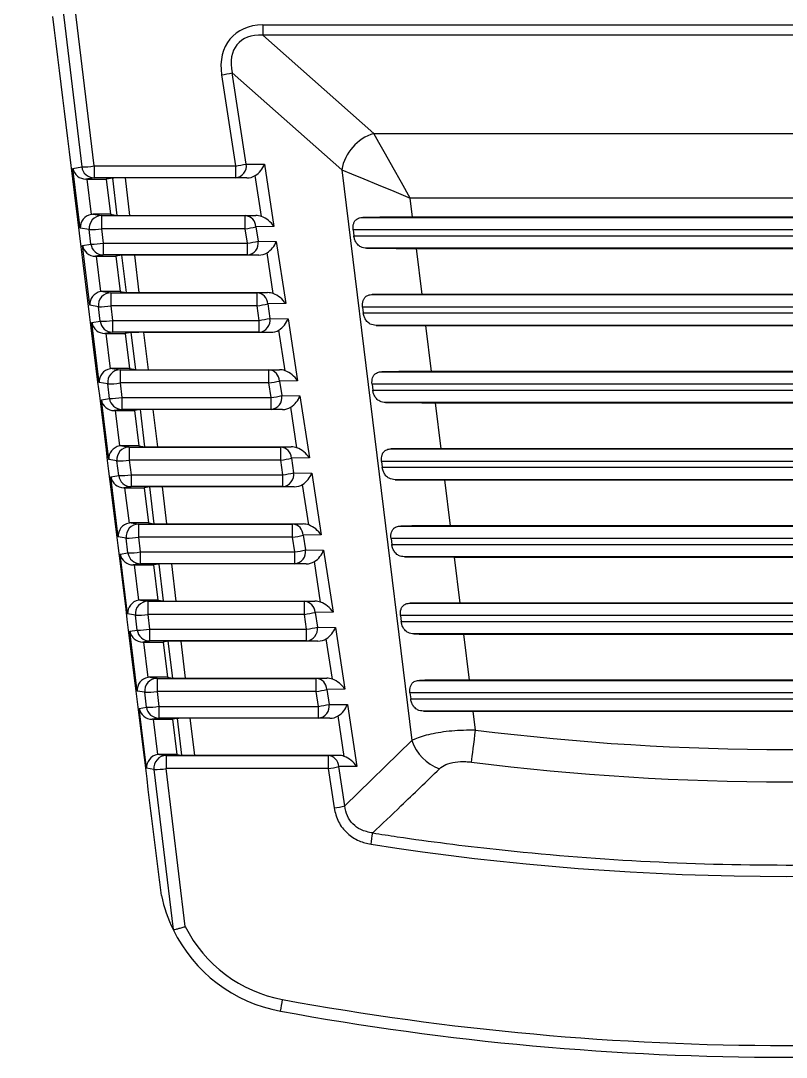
# Model space of a CAD drawing. Extents: x 8 to 113, y 1 to 87.
# Drawn here: x 48.393 to 49.008, y 31.733 to 32.566 of the extents above; entities that cross this region are included whole.
import ezdxf

# ---------------------------------------------------------------- set-up
doc = ezdxf.new("R2010")
doc.units = 0
doc.header["$MEASUREMENT"] = 0
doc.layers.add('OBJECT', color=7, linetype='CONTINUOUS')

msp = doc.modelspace()

# ---------------------------------------------------------------- linework, layer by layer
at = {"layer": 'OBJECT'}
for p, q in [((48.39284, 32.85727), (48.44187, 32.44873)), ((48.45178, 32.44942), (48.40272, 32.85822)), ((48.58736, 32.56272), (49.42929, 32.56272)), ((48.58736, 32.56272), (48.58736, 32.55459)), ((49.42929, 32.55459), (48.58736, 32.55459)), ((48.6767, 32.47554), (48.58736, 32.55459)), ((48.55436, 32.52264), (48.5656, 32.44942)), ((48.57419, 32.451), (48.56295, 32.52422)), ((48.56295, 32.52422), (48.65092, 32.4464)), ((48.6767, 32.47554), (49.33995, 32.47554)), ((48.57419, 32.451), (48.58879, 32.45078)), ((48.43483, 32.44754), (48.44187, 32.44873)), ((48.44074, 32.39947), (48.43483, 32.44754)), ((48.45178, 32.44942), (48.5656, 32.44942)), ((48.45178, 32.44942), (48.45178, 32.43995)), ((48.5656, 32.44942), (48.5656, 32.43995)), ((48.58879, 32.45078), (48.59646, 32.40079)), ((48.65092, 32.4464), (48.70724, 31.98765)), ((48.45178, 32.43995), (48.44526, 32.43885)), ((48.44596, 32.43885), (48.46159, 32.43885)), ((48.44596, 32.43885), (48.44945, 32.41045)), ((48.5656, 32.43995), (48.45178, 32.43995)), ((48.46681, 32.43973), (48.46159, 32.43885)), ((48.46159, 32.43885), (48.46506, 32.4106)), ((48.47041, 32.40973), (48.46681, 32.43973)), ((48.57471, 32.43981), (48.4768, 32.43981)), ((48.4768, 32.43981), (48.48042, 32.40965)), ((48.57471, 32.43981), (48.5656, 32.43995)), ((48.58639, 32.40883), (48.58135, 32.44166)), ((48.70795, 32.40822), (48.70607, 32.42358)), ((49.31058, 32.42358), (48.70607, 32.42358)), ((48.45118, 32.4106), (48.45783, 32.40952)), ((48.46506, 32.4106), (48.45118, 32.4106)), ((48.45783, 32.40952), (48.45783, 32.39899)), ((48.45783, 32.40952), (48.57334, 32.40952)), ((48.46506, 32.4106), (48.47041, 32.40973)), ((48.48042, 32.40965), (48.5818, 32.40965)), ((48.57334, 32.40952), (48.5818, 32.40965)), ((48.57334, 32.39899), (48.57334, 32.40952)), ((48.66789, 32.40809), (49.34876, 32.40809)), ((49.3087, 32.40822), (48.70795, 32.40822)), ((48.44792, 32.3983), (48.44074, 32.39947)), ((48.44931, 32.3867), (48.44792, 32.3983)), ((48.57334, 32.39899), (48.45783, 32.39899)), ((48.45783, 32.39899), (48.45922, 32.38739)), ((48.57512, 32.38739), (48.57334, 32.39899)), ((48.59646, 32.40079), (48.58193, 32.40058)), ((48.58193, 32.40058), (48.58371, 32.38897)), ((48.6601, 32.39809), (48.66068, 32.39335)), ((49.35655, 32.39809), (48.6601, 32.39809)), ((48.66068, 32.39335), (49.35597, 32.39335)), ((48.44245, 32.38554), (48.44931, 32.3867)), ((48.44835, 32.33747), (48.44245, 32.38554)), ((48.45922, 32.38739), (48.57512, 32.38739)), ((48.45922, 32.38739), (48.45922, 32.37792)), ((48.57512, 32.37792), (48.57512, 32.38739)), ((48.58371, 32.38897), (48.59831, 32.38876)), ((48.59831, 32.38876), (48.60597, 32.33882)), ((48.45922, 32.37792), (48.45287, 32.37685)), ((48.45358, 32.37685), (48.4692, 32.37685)), ((48.45358, 32.37685), (48.45706, 32.34845)), ((48.57512, 32.37792), (48.45922, 32.37792)), ((48.47425, 32.3777), (48.4692, 32.37685)), ((48.4692, 32.37685), (48.47267, 32.3486)), ((48.47785, 32.34776), (48.47425, 32.3777)), ((48.58423, 32.37778), (48.48424, 32.37778)), ((48.48424, 32.37778), (48.48785, 32.34768)), ((48.58423, 32.37778), (48.57512, 32.37792)), ((48.5959, 32.34686), (48.59087, 32.37963)), ((49.34573, 32.38335), (48.67092, 32.38335)), ((48.71557, 32.34622), (48.71102, 32.38322)), ((48.71102, 32.38322), (49.30563, 32.38322)), ((48.4588, 32.3486), (48.46526, 32.34755)), ((48.47267, 32.3486), (48.4588, 32.3486)), ((48.46526, 32.34755), (48.46526, 32.33702)), ((48.46526, 32.34755), (48.58285, 32.34755)), ((48.47267, 32.3486), (48.47785, 32.34776)), ((48.48785, 32.34768), (48.59131, 32.34768)), ((48.58285, 32.34755), (48.59131, 32.34768)), ((48.58285, 32.33702), (48.58285, 32.34755)), ((48.6755, 32.34609), (49.34115, 32.34609)), ((49.30108, 32.34622), (48.71557, 32.34622)), ((48.45535, 32.33633), (48.44835, 32.33747)), ((48.45675, 32.32467), (48.45535, 32.33633)), ((48.58285, 32.33702), (48.46526, 32.33702)), ((48.46526, 32.33702), (48.46666, 32.32536)), ((48.58464, 32.32536), (48.58285, 32.33702)), ((48.60597, 32.33882), (48.59144, 32.3386)), ((48.59144, 32.3386), (48.59323, 32.32695)), ((48.66771, 32.33609), (48.66829, 32.33135)), ((49.34894, 32.33609), (48.66771, 32.33609)), ((48.59323, 32.32695), (48.60783, 32.32673)), ((48.60783, 32.32673), (48.61549, 32.27685)), ((48.66829, 32.33135), (49.34836, 32.33135)), ((48.45006, 32.32354), (48.45675, 32.32467)), ((48.45596, 32.27547), (48.45006, 32.32354)), ((48.46666, 32.32536), (48.58464, 32.32536)), ((48.46666, 32.32536), (48.46666, 32.31589)), ((48.58464, 32.31589), (48.58464, 32.32536)), ((48.60541, 32.28489), (48.60039, 32.3176)), ((49.33811, 32.32135), (48.67854, 32.32135)), ((48.72318, 32.28422), (48.71864, 32.32122)), ((48.71864, 32.32122), (49.29801, 32.32122)), ((48.46666, 32.31589), (48.46048, 32.31485)), ((48.46119, 32.31485), (48.47681, 32.31485)), ((48.46119, 32.31485), (48.46468, 32.28645)), ((48.58464, 32.31589), (48.46666, 32.31589)), ((48.4817, 32.31567), (48.47681, 32.31485)), ((48.47681, 32.31485), (48.48028, 32.2866)), ((48.48528, 32.28579), (48.4817, 32.31567)), ((48.59375, 32.31575), (48.49168, 32.31575)), ((48.49168, 32.31575), (48.49529, 32.28571)), ((48.59375, 32.31575), (48.58464, 32.31589)), ((48.46641, 32.2866), (48.4727, 32.28558)), ((48.48028, 32.2866), (48.46641, 32.2866)), ((48.4727, 32.28558), (48.4727, 32.27505)), ((48.4727, 32.28558), (48.59236, 32.28558)), ((48.48028, 32.2866), (48.48528, 32.28579)), ((48.49529, 32.28571), (48.60082, 32.28571)), ((48.59236, 32.28558), (48.60082, 32.28571)), ((48.59236, 32.27505), (48.59236, 32.28558)), ((48.61549, 32.27685), (48.60096, 32.27663)), ((48.60096, 32.27663), (48.60275, 32.26492)), ((48.68311, 32.28409), (49.33354, 32.28409)), ((49.29347, 32.28422), (48.72318, 32.28422)), ((48.46279, 32.27436), (48.45596, 32.27547)), ((48.46419, 32.26264), (48.46279, 32.27436)), ((48.59236, 32.27505), (48.4727, 32.27505)), ((48.4727, 32.27505), (48.47411, 32.26333)), ((48.59416, 32.26333), (48.59236, 32.27505)), ((48.67532, 32.27409), (48.67591, 32.26935)), ((49.34133, 32.27409), (48.67532, 32.27409)), ((48.67591, 32.26935), (49.34074, 32.26935)), ((48.45767, 32.26154), (48.46419, 32.26264)), ((48.46357, 32.21347), (48.45767, 32.26154)), ((48.47411, 32.26333), (48.59416, 32.26333)), ((48.47411, 32.26333), (48.47411, 32.25386)), ((48.59416, 32.25386), (48.59416, 32.26333)), ((48.60275, 32.26492), (48.61735, 32.2647)), ((48.61735, 32.2647), (48.625, 32.21488)), ((49.3305, 32.25935), (48.68615, 32.25935)), ((48.47411, 32.25386), (48.46809, 32.25285)), ((48.4688, 32.25285), (48.48443, 32.25285)), ((48.4688, 32.25285), (48.47229, 32.22445)), ((48.59416, 32.25386), (48.47411, 32.25386)), ((48.48914, 32.25364), (48.48443, 32.25285)), ((48.48443, 32.25285), (48.4879, 32.2246)), ((48.49272, 32.22382), (48.48914, 32.25364)), ((48.60328, 32.25373), (48.49913, 32.25373)), ((48.49913, 32.25373), (48.50272, 32.22373)), ((48.60328, 32.25373), (48.59416, 32.25386)), ((48.61493, 32.22292), (48.60991, 32.25557)), ((48.73079, 32.22222), (48.72625, 32.25922)), ((48.72625, 32.25922), (49.2904, 32.25922)), ((48.47402, 32.2246), (48.48014, 32.22361)), ((48.4879, 32.2246), (48.47402, 32.2246)), ((48.48014, 32.22361), (48.48014, 32.21308)), ((48.48014, 32.22361), (48.60187, 32.22361)), ((48.4879, 32.2246), (48.49272, 32.22382)), ((48.50272, 32.22373), (48.61033, 32.22373)), ((48.60187, 32.22361), (48.61033, 32.22373)), ((48.60187, 32.21308), (48.60187, 32.22361)), ((48.69072, 32.22209), (49.32592, 32.22209)), ((49.28586, 32.22222), (48.73079, 32.22222)), ((48.47023, 32.21239), (48.46357, 32.21347)), ((48.47164, 32.20062), (48.47023, 32.21239)), ((48.60187, 32.21308), (48.48014, 32.21308)), ((48.48014, 32.21308), (48.48155, 32.20131)), ((48.60368, 32.20131), (48.60187, 32.21308)), ((48.625, 32.21488), (48.61047, 32.21466)), ((48.61047, 32.21466), (48.61228, 32.20289)), ((48.68294, 32.21209), (48.68352, 32.20735)), ((49.33371, 32.21209), (48.68294, 32.21209)), ((48.48155, 32.20131), (48.60368, 32.20131)), ((48.48155, 32.20131), (48.48155, 32.19183)), ((48.60368, 32.19183), (48.60368, 32.20131)), ((48.61228, 32.20289), (48.62687, 32.20267)), ((48.62687, 32.20267), (48.63451, 32.15291)), ((48.68352, 32.20735), (49.33313, 32.20735)), ((48.46528, 32.19954), (48.47164, 32.20062)), ((48.47119, 32.15147), (48.46528, 32.19954)), ((48.62444, 32.16095), (48.61943, 32.19355)), ((49.32289, 32.19735), (48.69376, 32.19735)), ((48.73841, 32.16022), (48.73386, 32.19722)), ((48.73386, 32.19722), (49.28279, 32.19722)), ((48.48155, 32.19183), (48.47571, 32.19085)), ((48.47641, 32.19085), (48.49204, 32.19085)), ((48.47641, 32.19085), (48.4799, 32.16245)), ((48.60368, 32.19183), (48.48155, 32.19183)), ((48.49658, 32.19161), (48.49204, 32.19085)), ((48.49204, 32.19085), (48.49551, 32.1626)), ((48.50016, 32.16184), (48.49658, 32.19161)), ((48.6128, 32.1917), (48.50657, 32.1917)), ((48.50657, 32.1917), (48.51016, 32.16176)), ((48.6128, 32.1917), (48.60368, 32.19183)), ((48.48163, 32.1626), (48.48757, 32.16163)), ((48.49551, 32.1626), (48.48163, 32.1626)), ((48.48757, 32.16163), (48.48757, 32.15111)), ((48.48757, 32.16163), (48.61139, 32.16163)), ((48.49551, 32.1626), (48.50016, 32.16184)), ((48.51016, 32.16176), (48.61985, 32.16176)), ((48.61139, 32.16163), (48.61985, 32.16176)), ((48.61139, 32.15111), (48.61139, 32.16163)), ((48.69834, 32.16009), (49.31831, 32.16009)), ((49.27824, 32.16022), (48.73841, 32.16022)), ((48.47766, 32.15042), (48.47119, 32.15147)), ((48.61139, 32.15111), (48.48757, 32.15111)), ((48.48757, 32.15111), (48.48899, 32.13928)), ((48.6132, 32.13928), (48.61139, 32.15111)), ((48.63451, 32.15291), (48.61998, 32.15269)), ((48.61998, 32.15269), (48.6218, 32.14086)), ((48.47908, 32.13859), (48.47766, 32.15042)), ((48.69055, 32.15009), (48.69113, 32.14535)), ((49.3261, 32.15009), (48.69055, 32.15009)), ((48.69113, 32.14535), (49.32552, 32.14535)), ((48.4729, 32.13754), (48.47908, 32.13859)), ((48.4788, 32.08947), (48.4729, 32.13754)), ((48.48899, 32.13928), (48.6132, 32.13928)), ((48.48899, 32.13928), (48.48899, 32.1298)), ((48.6132, 32.1298), (48.6132, 32.13928)), ((48.6218, 32.14086), (48.63639, 32.14064)), ((48.63639, 32.14064), (48.64402, 32.09094)), ((49.31527, 32.13535), (48.70137, 32.13535)), ((48.74602, 32.09822), (48.74147, 32.13522)), ((48.74147, 32.13522), (49.27518, 32.13522)), ((48.48899, 32.1298), (48.48332, 32.12885)), ((48.48403, 32.12885), (48.49965, 32.12885)), ((48.48403, 32.12885), (48.48751, 32.10045)), ((48.6132, 32.1298), (48.48899, 32.1298)), ((48.50403, 32.12959), (48.49965, 32.12885)), ((48.49965, 32.12885), (48.50312, 32.1006)), ((48.50759, 32.09987), (48.50403, 32.12959)), ((48.62232, 32.12967), (48.51401, 32.12967)), ((48.51401, 32.12967), (48.5176, 32.09979)), ((48.62232, 32.12967), (48.6132, 32.1298)), ((48.63395, 32.09898), (48.62896, 32.13152)), ((48.48925, 32.1006), (48.49501, 32.09966)), ((48.50312, 32.1006), (48.48925, 32.1006)), ((48.49501, 32.09966), (48.49501, 32.08914)), ((48.49501, 32.09966), (48.6209, 32.09966)), ((48.50312, 32.1006), (48.50759, 32.09987)), ((48.5176, 32.09979), (48.62936, 32.09979)), ((48.6209, 32.09966), (48.62936, 32.09979)), ((48.6209, 32.08914), (48.6209, 32.09966)), ((48.70595, 32.09809), (49.3107, 32.09809)), ((49.27063, 32.09822), (48.74602, 32.09822)), ((48.4851, 32.08845), (48.4788, 32.08947)), ((48.48652, 32.07656), (48.4851, 32.08845)), ((48.6209, 32.08914), (48.49501, 32.08914)), ((48.49501, 32.08914), (48.49644, 32.07725)), ((48.62272, 32.07725), (48.6209, 32.08914)), ((48.64402, 32.09094), (48.62949, 32.09072)), ((48.62949, 32.09072), (48.63132, 32.07883)), ((48.69816, 32.08809), (48.69874, 32.08335)), ((49.31849, 32.08809), (48.69816, 32.08809)), ((48.48051, 32.07554), (48.48652, 32.07656)), ((48.49644, 32.07725), (48.62272, 32.07725)), ((48.49644, 32.07725), (48.49644, 32.06778)), ((48.62272, 32.06778), (48.62272, 32.07725)), ((48.63132, 32.07883), (48.64591, 32.07861)), ((48.64591, 32.07861), (48.65354, 32.02897)), ((48.69874, 32.08335), (49.31791, 32.08335)), ((48.48641, 32.02747), (48.48051, 32.07554)), ((48.49644, 32.06778), (48.49093, 32.06685)), ((48.62272, 32.06778), (48.49644, 32.06778)), ((48.63184, 32.06764), (48.62272, 32.06778)), ((48.64346, 32.03701), (48.63848, 32.06949)), ((49.30766, 32.07335), (48.70899, 32.07335)), ((48.75363, 32.03622), (48.74909, 32.07322)), ((48.74909, 32.07322), (49.26756, 32.07322)), ((48.49164, 32.06685), (48.50727, 32.06685)), ((48.49164, 32.06685), (48.49513, 32.03845)), ((48.51147, 32.06756), (48.50727, 32.06685)), ((48.50727, 32.06685), (48.51073, 32.0386)), ((48.51503, 32.0379), (48.51147, 32.06756)), ((48.63184, 32.06764), (48.52146, 32.06764)), ((48.52146, 32.06764), (48.52503, 32.03782)), ((48.49686, 32.0386), (48.50245, 32.03769)), ((48.51073, 32.0386), (48.49686, 32.0386)), ((48.50245, 32.03769), (48.50245, 32.02717)), ((48.50245, 32.03769), (48.63041, 32.03769)), ((48.51073, 32.0386), (48.51503, 32.0379)), ((48.52503, 32.03782), (48.63887, 32.03782)), ((48.63041, 32.03769), (48.63887, 32.03782)), ((48.63041, 32.02717), (48.63041, 32.03769)), ((48.71356, 32.03609), (49.30309, 32.03609)), ((49.26302, 32.03622), (48.75363, 32.03622)), ((48.49253, 32.02648), (48.48641, 32.02747)), ((48.49397, 32.01453), (48.49253, 32.02648)), ((48.63041, 32.02717), (48.50245, 32.02717)), ((48.50245, 32.02717), (48.50388, 32.01522)), ((48.63224, 32.01522), (48.63041, 32.02717)), ((48.65354, 32.02897), (48.63901, 32.02875)), ((48.63901, 32.02875), (48.64084, 32.0168)), ((48.70577, 32.02609), (48.70636, 32.02135)), ((49.31088, 32.02609), (48.70577, 32.02609)), ((48.70636, 32.02135), (49.31029, 32.02135)), ((48.48812, 32.01354), (48.49397, 32.01453)), ((48.49403, 31.96547), (48.48812, 32.01354)), ((48.50388, 32.01522), (48.63224, 32.01522)), ((48.50388, 32.01522), (48.50388, 32.00575)), ((48.63224, 32.00575), (48.63224, 32.01522)), ((48.64084, 32.0168), (48.65544, 32.01658)), ((48.65544, 32.01658), (48.66305, 31.96699)), ((49.30005, 32.01135), (48.7166, 32.01135)), ((48.75855, 31.99618), (48.7567, 32.01122)), ((48.7567, 32.01122), (49.25995, 32.01122)), ((48.50388, 32.00575), (48.49855, 32.00485)), ((48.49925, 32.00485), (48.51488, 32.00485)), ((48.49925, 32.00485), (48.50274, 31.97645)), ((48.63224, 32.00575), (48.50388, 32.00575)), ((48.51891, 32.00553), (48.51488, 32.00485)), ((48.51488, 32.00485), (48.51835, 31.9766)), ((48.52247, 31.97593), (48.51891, 32.00553)), ((48.64136, 32.00561), (48.5289, 32.00561)), ((48.5289, 32.00561), (48.53247, 31.97585)), ((48.64136, 32.00561), (48.63224, 32.00575)), ((48.65298, 31.97503), (48.648, 32.00746)), ((48.70724, 31.98765), (48.65337, 31.93517)), ((48.50447, 31.9766), (48.50988, 31.97572)), ((48.51835, 31.9766), (48.50447, 31.9766)), ((48.51835, 31.9766), (48.52247, 31.97593)), ((48.50988, 31.97572), (48.63992, 31.97572)), ((48.50988, 31.97572), (48.50988, 31.96519)), ((48.53247, 31.97585), (48.64839, 31.97585)), ((48.63992, 31.97572), (48.64839, 31.97585)), ((48.63992, 31.97572), (48.63992, 31.96519)), ((48.49997, 31.9645), (48.49403, 31.96547)), ((48.49997, 31.9645), (48.51541, 31.83582)), ((48.52512, 31.83821), (48.50988, 31.96519)), ((48.63992, 31.96519), (48.50988, 31.96519)), ((48.63992, 31.96519), (48.64477, 31.93359)), ((48.66305, 31.96699), (48.64852, 31.96678)), ((48.65337, 31.93517), (48.64852, 31.96678)), ((48.51541, 31.83582), (48.51539, 31.83585))]:
    msp.add_line(p, q, dxfattribs=at)
at = {"layer": 'OBJECT', "flags": 128}
for points in [[(48.70607, 32.42358), (48.69902, 32.43606), (48.69228, 32.44799), (48.68614, 32.45885), (48.68087, 32.46817), (48.6767, 32.47554)], [(48.65092, 32.4464), (48.65874, 32.44316), (48.66864, 32.43907), (48.68017, 32.4343), (48.69283, 32.42906), (48.70607, 32.42358)], [(48.75531, 31.9704), (48.75558, 31.97257), (48.7559, 31.97513), (48.75627, 31.97806), (48.75668, 31.9813), (48.75712, 31.98479), (48.75758, 31.98848), (48.75806, 31.9923), (48.75855, 31.99618)]]:
    msp.add_lwpolyline(points, dxfattribs=at)
at = {"layer": 'OBJECT'}
for centre, radius, start, end in [((48.53818, 32.63462), 0.11314, 278.21997, 282.64711), ((48.68776, 32.43978), 0.03744, 107.18263, 169.81736), ((48.54937, 32.56167), 0.11342, 278.22535, 282.64181), ((48.56471, 32.44951), 0.0096, 275.31327, 8.95408), ((48.4431, 32.50252), 0.0538, 268.68343, 279.27982), ((48.45179, 32.44994), 0.01, 186.97657, 269.9391), ((48.45784, 32.39952), 0.01, 90.07861, 186.99038), ((48.57266, 32.40027), 0.00928, 1.91807, 85.80533), ((48.44916, 32.452), 0.05371, 268.67441, 279.28884), ((48.55711, 32.51124), 0.11342, 278.22528, 282.6418), ((48.45056, 32.44038), 0.05369, 268.66915, 279.28736), ((48.45923, 32.38792), 0.01, 186.97468, 269.9372), ((48.55884, 32.49994), 0.11372, 278.23115, 282.63593), ((48.57423, 32.38748), 0.0096, 275.31334, 8.95377), ((48.46528, 32.33755), 0.01, 90.07558, 186.99043), ((48.58217, 32.3383), 0.00928, 1.91231, 85.81085), ((48.45659, 32.39003), 0.05371, 268.67441, 279.28884), ((48.56658, 32.44952), 0.11367, 278.22646, 282.63314), ((48.56837, 32.43787), 0.11367, 278.22655, 282.63296), ((48.58375, 32.32545), 0.0096, 275.31665, 8.95046), ((48.45799, 32.37837), 0.05371, 268.67441, 279.28884), ((48.46667, 32.32589), 0.01, 186.97653, 269.93534), ((48.47271, 32.27558), 0.01, 90.07723, 186.98878), ((48.59168, 32.27632), 0.00928, 1.91807, 85.80533), ((48.57613, 32.3873), 0.11342, 278.22537, 282.64171), ((48.46404, 32.32804), 0.05369, 268.66915, 279.28736), ((48.46544, 32.31634), 0.05371, 268.67441, 279.28884), ((48.47412, 32.26386), 0.01, 186.97669, 269.93898), ((48.57793, 32.37558), 0.11342, 278.22528, 282.6418), ((48.59327, 32.26342), 0.0096, 275.31334, 8.95377), ((48.48015, 32.21361), 0.01, 90.08169, 186.98751), ((48.60119, 32.21435), 0.00928, 1.91807, 85.80533), ((48.47147, 32.26608), 0.05371, 268.67442, 279.28886), ((48.58565, 32.32533), 0.11342, 278.22528, 282.6418), ((48.47287, 32.2544), 0.0538, 268.68343, 279.27982), ((48.58745, 32.31356), 0.11342, 278.22544, 282.64163), ((48.60279, 32.20139), 0.0096, 275.31347, 8.95364), ((48.48156, 32.20183), 0.01, 186.97669, 269.93898), ((48.48759, 32.15164), 0.01, 90.07559, 186.99064), ((48.61071, 32.15238), 0.00928, 1.91239, 85.81101), ((48.47891, 32.20401), 0.0536, 268.66402, 279.29926), ((48.59512, 32.2636), 0.11366, 278.22632, 282.63319), ((48.48033, 32.19226), 0.05369, 268.66915, 279.28736), ((48.489, 32.1398), 0.01, 186.9749, 269.93698), ((48.59692, 32.25182), 0.11371, 278.23106, 282.63602), ((48.61231, 32.13937), 0.0096, 275.31334, 8.95377), ((48.49502, 32.08966), 0.01, 90.07762, 186.99158), ((48.62022, 32.09041), 0.00928, 1.91807, 85.80533), ((48.48633, 32.14223), 0.0538, 268.68343, 279.27985), ((48.60467, 32.20139), 0.11342, 278.22544, 282.64163), ((48.48777, 32.13025), 0.05371, 268.67442, 279.28886), ((48.49645, 32.07777), 0.01, 186.97632, 269.93534), ((48.60646, 32.18975), 0.11367, 278.22655, 282.63296), ((48.62183, 32.07734), 0.0096, 275.31665, 8.95046), ((48.50246, 32.02769), 0.01, 90.08169, 186.98751), ((48.62973, 32.02844), 0.00928, 1.92034, 85.80306), ((48.49378, 32.08017), 0.05371, 268.67435, 279.28893), ((48.61423, 32.13915), 0.11315, 278.22003, 282.64705), ((48.49521, 32.06823), 0.05371, 268.67442, 279.28886), ((48.50389, 32.01574), 0.01, 186.97657, 269.93889), ((48.61607, 32.1272), 0.11315, 278.22003, 282.64705), ((48.63136, 32.01531), 0.0096, 275.31334, 8.95377), ((49.00832, 33.98322), 2.00268, 262.8353, 277.1647), ((48.74139, 31.99905), 0.036, 198.46255, 250.67066), ((48.5099, 31.96572), 0.01, 90.07559, 186.99064), ((48.63925, 31.96647), 0.00928, 1.91239, 85.81101), ((49.00832, 33.98322), 2.02866, 262.8353, 277.1647), ((48.50122, 32.01818), 0.05369, 268.66911, 279.28743), ((48.62364, 32.07773), 0.11371, 278.231, 282.63608), ((48.62855, 32.04584), 0.11342, 278.22528, 282.6418), ((47.93674, 32.02065), 0.74684, 351.04387, 351.74824), ((48.62332, 31.88831), 0.12, 192.10705, 205.92184), ((48.62332, 31.88831), 0.12, 205.92184, 259.58626), ((48.62332, 31.88778), 0.11, 206.78627, 259.58626), ((48.36324, 31.82141), 0.2438, 347.89592, 350.12435), ((49.00832, 33.9827), 2.24, 259.58626, 280.41374), ((49.00832, 33.98322), 2.25, 259.58626, 280.41374)]:
    msp.add_arc(centre, radius, start, end, dxfattribs=at)
for centre, major_axis, ratio, start_param, end_param in [((48.60205, 32.51508), (0.03951, -0.03792), 0.729911, 2.491467, 3.902993), ((48.60205, 32.51561), (0.03434, -0.03241), 0.634863, 2.486313, 3.897839), ((48.44475, 32.44876), (0.00821, -0.00613), 0.948914, 3.930724, 5.379061), ((48.58019, 32.44973), (0.00769, 0.00883), 0.591833, 4.240523, 5.294934), ((48.44597, 32.43876), (0.01008, 0), 0.008662, 1.57186, 1.64196), ((48.47687, 32.43972), (0.01007, 0), 0.00868, 1.578121, 3.090203), ((48.57435, 32.44982), (0.01153, -0.0012), 0.861198, 4.83308, 5.450813), ((48.45065, 32.40068), (0.00734, 0.00707), 0.946913, 0.952763, 2.471199), ((48.45119, 32.4006), (-0.00989, 0.0016), 0.998514, 4.873219, 5.047119), ((48.48047, 32.40974), (0.01007, 0), 0.008673, 3.195065, 4.707147), ((48.58205, 32.39965), (0.01154, -0.00087), 0.862782, 1.251345, 1.657606), ((48.58786, 32.39974), (0.00979, -0.00828), 0.557988, 1.093963, 2.148375), ((48.70802, 32.4077), (0.06045, 0), 0.008662, 1.57186, 2.29679), ((48.45236, 32.38676), (0.00821, -0.00613), 0.948914, 3.930724, 5.379061), ((48.58971, 32.3877), (0.00769, 0.00883), 0.591833, 4.240523, 5.294934), ((48.45359, 32.37676), (0.01008, 0), 0.008662, 1.57186, 1.64196), ((48.48431, 32.3777), (0.01007, 0), 0.00868, 1.578121, 3.090203), ((48.58387, 32.38779), (0.01153, -0.0012), 0.861198, 4.83308, 5.450813), ((48.71096, 32.38375), (0.06045, 0), 0.008662, 3.988522, 4.713453), ((48.45826, 32.33868), (0.00734, 0.00707), 0.946913, 0.952763, 2.471199), ((48.4588, 32.3386), (-0.00989, 0.0016), 0.998514, 4.873219, 5.047119), ((48.4879, 32.34776), (0.01007, 0), 0.008673, 3.195065, 4.707147), ((48.59157, 32.33768), (0.01154, -0.00087), 0.862782, 1.251345, 1.657606), ((48.59738, 32.33777), (0.00979, -0.00828), 0.557988, 1.093963, 2.148375), ((48.71563, 32.3457), (0.06045, 0), 0.008662, 1.57186, 2.29679), ((48.59923, 32.32567), (0.00769, 0.00883), 0.591833, 4.240523, 5.294934), ((48.45997, 32.32476), (0.00821, -0.00613), 0.948914, 3.930724, 5.379061), ((48.5934, 32.32576), (0.01153, -0.0012), 0.861198, 4.83308, 5.450813), ((48.71857, 32.32175), (0.06045, 0), 0.008662, 3.988522, 4.713453), ((48.4612, 32.31476), (0.01008, 0), 0.008662, 1.57186, 1.64196), ((48.49176, 32.31567), (0.01007, 0), 0.00868, 1.578121, 3.090203), ((48.46587, 32.27668), (0.00734, 0.00707), 0.946913, 0.952763, 2.471199), ((48.46641, 32.2766), (-0.00989, 0.0016), 0.998514, 4.873219, 5.047119), ((48.49534, 32.28579), (0.01007, 0), 0.008673, 3.195065, 4.707147), ((48.60108, 32.27571), (0.01154, -0.00087), 0.862782, 1.251345, 1.657606), ((48.60689, 32.2758), (0.00979, -0.00828), 0.557988, 1.093963, 2.148375), ((48.72324, 32.2837), (0.06045, 0), 0.008662, 1.57186, 2.29679), ((48.46758, 32.26276), (0.00821, -0.00613), 0.948914, 3.930724, 5.379061), ((48.60876, 32.26364), (0.00769, 0.00883), 0.591833, 4.240523, 5.294934), ((48.72619, 32.25975), (0.06045, 0), 0.008662, 3.988522, 4.713453), ((48.46881, 32.25276), (0.01008, 0), 0.008662, 1.57186, 1.64196), ((48.4992, 32.25364), (0.01007, 0), 0.00868, 1.578121, 3.090203), ((48.60292, 32.26373), (0.01153, -0.0012), 0.861198, 4.83308, 5.450813), ((48.47349, 32.21468), (0.00734, 0.00707), 0.946913, 0.952763, 2.471199), ((48.47403, 32.2146), (-0.00989, 0.0016), 0.998514, 4.873219, 5.047119), ((48.50278, 32.22382), (0.01007, 0), 0.008673, 3.195065, 4.707147), ((48.61059, 32.21374), (0.01154, -0.00087), 0.862782, 1.251345, 1.657606), ((48.6164, 32.21383), (0.00979, -0.00828), 0.557988, 1.093963, 2.148375), ((48.73086, 32.2217), (0.06045, 0), 0.008662, 1.57186, 2.29679), ((48.61828, 32.20161), (0.00769, 0.00883), 0.591833, 4.240523, 5.294934), ((48.4752, 32.20076), (0.00821, -0.00613), 0.948914, 3.930724, 5.379061), ((48.61244, 32.2017), (0.01153, -0.0012), 0.861198, 4.83308, 5.450813), ((48.7338, 32.19775), (0.06045, 0), 0.008662, 3.988522, 4.713453), ((48.47642, 32.19076), (0.01008, 0), 0.008662, 1.57186, 1.64196), ((48.50664, 32.19161), (0.01007, 0), 0.00868, 1.578121, 3.090203), ((48.4811, 32.15268), (0.00734, 0.00707), 0.946913, 0.952763, 2.471199), ((48.48164, 32.1526), (-0.00989, 0.0016), 0.998514, 4.873219, 5.047119), ((48.51021, 32.16185), (0.01007, 0), 0.008673, 3.195065, 4.707147), ((48.6201, 32.15177), (0.01154, -0.00087), 0.862782, 1.251345, 1.657606), ((48.62591, 32.15185), (0.00979, -0.00828), 0.557988, 1.093963, 2.148375), ((48.73847, 32.1597), (0.06045, 0), 0.008662, 1.57186, 2.29679), ((48.48281, 32.13876), (0.00821, -0.00613), 0.948914, 3.930724, 5.379061), ((48.6278, 32.13959), (0.00769, 0.00883), 0.591833, 4.240523, 5.294934), ((48.74141, 32.13575), (0.06045, 0), 0.008662, 3.988522, 4.713453), ((48.48404, 32.12876), (0.01008, 0), 0.008662, 1.57186, 1.64196), ((48.51409, 32.12958), (0.01007, 0), 0.00868, 1.578121, 3.090203), ((48.62196, 32.13967), (0.01153, -0.0012), 0.861198, 4.83308, 5.450813), ((48.48871, 32.09068), (0.00734, 0.00707), 0.946913, 0.952763, 2.471199), ((48.48925, 32.0906), (-0.00989, 0.0016), 0.998514, 4.873219, 5.047119), ((48.51765, 32.09988), (0.01007, 0), 0.008673, 3.195065, 4.707147), ((48.62962, 32.08979), (0.01154, -0.00087), 0.862782, 1.251345, 1.657606), ((48.63543, 32.08988), (0.00979, -0.00828), 0.557988, 1.093963, 2.148375), ((48.74608, 32.0977), (0.06045, 0), 0.008662, 1.57186, 2.29679), ((48.63732, 32.07756), (0.00769, 0.00883), 0.591833, 4.240523, 5.294934), ((48.49042, 32.07676), (0.00821, -0.00613), 0.948914, 3.930724, 5.379061), ((48.63148, 32.07764), (0.01153, -0.0012), 0.861198, 4.83308, 5.450813), ((48.74902, 32.07375), (0.06045, 0), 0.008662, 3.988522, 4.713453), ((48.49165, 32.06676), (0.01008, 0), 0.008662, 1.57186, 1.64196), ((48.52153, 32.06755), (0.01007, 0), 0.00868, 1.578121, 3.090203), ((48.49632, 32.02868), (0.00734, 0.00707), 0.946913, 0.952763, 2.471199), ((48.49686, 32.0286), (-0.00989, 0.0016), 0.998514, 4.873219, 5.047119), ((48.52509, 32.03791), (0.01007, 0), 0.008673, 3.195065, 4.707147), ((48.63913, 32.02782), (0.01154, -0.00087), 0.862782, 1.251345, 1.657606), ((48.64494, 32.02791), (0.00979, -0.00828), 0.557988, 1.093963, 2.148375), ((48.75369, 32.0357), (0.06045, 0), 0.008662, 1.57186, 2.29679), ((48.49803, 32.01476), (0.00821, -0.00613), 0.948914, 3.930724, 5.379061), ((48.64684, 32.01553), (0.00769, 0.00883), 0.591833, 4.240523, 5.294934), ((48.75664, 32.01175), (0.06045, 0), 0.008662, 3.988522, 4.713453), ((48.49926, 32.00476), (0.01008, 0), 0.008662, 1.57186, 1.64196), ((48.52897, 32.00552), (0.01007, 0), 0.00868, 1.578121, 3.090203), ((48.641, 32.01562), (0.01153, -0.0012), 0.861198, 4.83308, 5.450813), ((48.50394, 31.96668), (0.00734, 0.00707), 0.946913, 0.952763, 2.471199), ((48.50448, 31.9666), (-0.00989, 0.0016), 0.998514, 4.873219, 5.047119), ((48.53252, 31.97594), (0.01007, 0), 0.008673, 3.195065, 4.707147), ((48.64864, 31.96585), (0.01154, -0.00087), 0.862782, 1.251345, 1.657606), ((48.65445, 31.96594), (0.00979, -0.00828), 0.557988, 1.093963, 2.148375), ((49.00832, 34.04886), (0, 2.17033), 0.999535, 2.987078, 3.296107)]:
    msp.add_ellipse(centre, major_axis=major_axis, ratio=ratio, start_param=start_param, end_param=end_param, dxfattribs=at)
for points, knots in [([(48.50599, 31.86314), (48.50528, 31.86882), (48.50176, 31.89725), (48.48699, 32.01665), (48.45856, 32.24643), (48.43306, 32.4535), (48.41877, 32.56958)], [0, 0, 0, 0, 0.024147, 0.120738, 0.507103, 1, 1, 1, 1]), ([(48.6601, 32.39809), (48.66004, 32.399), (48.65992, 32.40083), (48.66046, 32.40335), (48.66161, 32.4056), (48.66377, 32.40745), (48.66609, 32.40804), (48.66763, 32.40808), (48.66789, 32.40809)], [0, 0, 0, 0, 0.1503414, 0.3006906, 0.4522247, 0.6589677, 0.9428554, 1, 1, 1, 1]), ([(48.67092, 32.38335), (48.6693, 32.38354), (48.66659, 32.38386), (48.66361, 32.38624), (48.66184, 32.38895), (48.66097, 32.39144), (48.66075, 32.3929), (48.66068, 32.39335)], [0, 0, 0, 0, 0.345925, 0.577476, 0.767298, 0.927982, 1, 1, 1, 1]), ([(48.66771, 32.33609), (48.66765, 32.337), (48.66753, 32.33883), (48.66807, 32.34135), (48.66922, 32.3436), (48.67138, 32.34545), (48.6737, 32.34604), (48.67524, 32.34608), (48.6755, 32.34609)], [0, 0, 0, 0, 0.150342, 0.300692, 0.452227, 0.658971, 0.942854, 1, 1, 1, 1]), ([(48.67854, 32.32135), (48.67691, 32.32154), (48.67421, 32.32186), (48.67122, 32.32424), (48.66945, 32.32695), (48.66858, 32.32944), (48.66836, 32.3309), (48.66829, 32.33135)], [0, 0, 0, 0, 0.345925, 0.577476, 0.767297, 0.927983, 1, 1, 1, 1]), ([(48.67532, 32.27409), (48.67526, 32.275), (48.67514, 32.27683), (48.67568, 32.27935), (48.67684, 32.2816), (48.679, 32.28345), (48.68132, 32.28404), (48.68285, 32.28408), (48.68311, 32.28409)], [0, 0, 0, 0, 0.150342, 0.300693, 0.452228, 0.658972, 0.942856, 1, 1, 1, 1]), ([(48.68615, 32.25935), (48.68453, 32.25954), (48.68182, 32.25986), (48.67883, 32.26224), (48.67706, 32.26495), (48.6762, 32.26744), (48.67597, 32.2689), (48.67591, 32.26935)], [0, 0, 0, 0, 0.345939, 0.577497, 0.767322, 0.928011, 1, 1, 1, 1]), ([(48.68294, 32.21209), (48.68288, 32.213), (48.68276, 32.21483), (48.6833, 32.21735), (48.68445, 32.2196), (48.68661, 32.22145), (48.68893, 32.22204), (48.69047, 32.22208), (48.69072, 32.22209)], [0, 0, 0, 0, 0.150342, 0.300693, 0.452228, 0.658972, 0.942856, 1, 1, 1, 1]), ([(48.69376, 32.19735), (48.69214, 32.19754), (48.68943, 32.19786), (48.68644, 32.20024), (48.68467, 32.20295), (48.68381, 32.20544), (48.68359, 32.2069), (48.68352, 32.20735)], [0, 0, 0, 0, 0.345939, 0.577497, 0.767322, 0.928011, 1, 1, 1, 1]), ([(48.69055, 32.15009), (48.69049, 32.15101), (48.69037, 32.15283), (48.69091, 32.15535), (48.69206, 32.1576), (48.69422, 32.15945), (48.69654, 32.16004), (48.69808, 32.16008), (48.69834, 32.16009)], [0, 0, 0, 0, 0.150342, 0.300693, 0.452228, 0.658972, 0.942854, 1, 1, 1, 1]), ([(48.70137, 32.13535), (48.69975, 32.13554), (48.69705, 32.13586), (48.69406, 32.13824), (48.69229, 32.14095), (48.69142, 32.14344), (48.6912, 32.1449), (48.69113, 32.14535)], [0, 0, 0, 0, 0.345936, 0.577477, 0.767324, 0.928012, 1, 1, 1, 1]), ([(48.69816, 32.08809), (48.6981, 32.08901), (48.69798, 32.09083), (48.69852, 32.09335), (48.69967, 32.0956), (48.70183, 32.09745), (48.70415, 32.09804), (48.70569, 32.09808), (48.70595, 32.09809)], [0, 0, 0, 0, 0.1503424, 0.3006926, 0.4522276, 0.6589715, 0.9428549, 1, 1, 1, 1]), ([(48.70899, 32.07335), (48.70737, 32.07354), (48.70466, 32.07386), (48.70167, 32.07624), (48.6999, 32.07895), (48.69904, 32.08144), (48.69881, 32.0829), (48.69874, 32.08335)], [0, 0, 0, 0, 0.345936, 0.577477, 0.767324, 0.928012, 1, 1, 1, 1]), ([(48.70577, 32.02609), (48.70571, 32.02701), (48.70559, 32.02883), (48.70613, 32.03135), (48.70729, 32.0336), (48.70945, 32.03545), (48.71177, 32.03604), (48.7133, 32.03608), (48.71356, 32.03609)], [0, 0, 0, 0, 0.150342, 0.300693, 0.452227, 0.658972, 0.942855, 1, 1, 1, 1]), ([(48.7166, 32.01135), (48.71498, 32.01154), (48.71227, 32.01186), (48.70928, 32.01424), (48.70751, 32.01695), (48.70665, 32.01944), (48.70643, 32.0209), (48.70636, 32.02135)], [0, 0, 0, 0, 0.3459364, 0.5774774, 0.7673236, 0.9280117, 1, 1, 1, 1]), ([(48.75855, 31.99618), (48.75207, 31.99603), (48.73911, 31.99573), (48.72194, 31.99304), (48.71198, 31.99002), (48.70805, 31.98805), (48.70724, 31.98765)], [0, 0, 0, 0, 0.307398, 0.614923, 0.920646, 1, 1, 1, 1]), ([(48.72947, 31.96508), (48.73104, 31.96627), (48.73418, 31.96868), (48.74181, 31.97063), (48.74923, 31.97102), (48.75373, 31.97056), (48.75531, 31.9704)], [0, 0, 0, 0, 0.2889384, 0.5787694, 0.8519438, 1, 1, 1, 1]), ([(48.67584, 31.91346), (48.68341, 31.92069), (48.70132, 31.93778), (48.71917, 31.95508), (48.72947, 31.96508)], [0, 0, 0, 0, 0.422662, 1, 1, 1, 1]), ([(48.67584, 31.91346), (48.67253, 31.9141), (48.66666, 31.91524), (48.65965, 31.92042), (48.65494, 31.92709), (48.6539, 31.93242), (48.65337, 31.93517)], [0, 0, 0, 0, 0.295332, 0.524714, 0.754462, 1, 1, 1, 1]), ([(48.64477, 31.93359), (48.64571, 31.92978), (48.64759, 31.92216), (48.65496, 31.91289), (48.66428, 31.90672), (48.67121, 31.90513), (48.67447, 31.90438)], [0, 0, 0, 0, 0.261885, 0.524406, 0.776422, 1, 1, 1, 1]), ([(48.67584, 31.91346), (48.68243, 31.91245), (48.71538, 31.90742), (48.82575, 31.89344), (48.9371, 31.88734), (49.04833, 31.88788), (49.1596, 31.8906), (49.26345, 31.9037), (49.34081, 31.91346)], [0, 0, 0, 0, 0.029967, 0.149857, 0.5, 0.529967, 0.649857, 1, 1, 1, 1]), ([(48.51541, 31.83582), (48.51558, 31.83581), (48.51592, 31.83579), (48.51773, 31.83617), (48.52028, 31.83682), (48.52284, 31.83753), (48.52448, 31.83802), (48.52505, 31.83819), (48.52512, 31.83821)], [0, 0, 0, 0, 0.219279, 0.438503, 0.65924, 0.882985, 0.985836, 1, 1, 1, 1])]:
    msp.add_open_spline(points, degree=3, knots=knots, dxfattribs=at)

doc.saveas('drawing.dxf')
